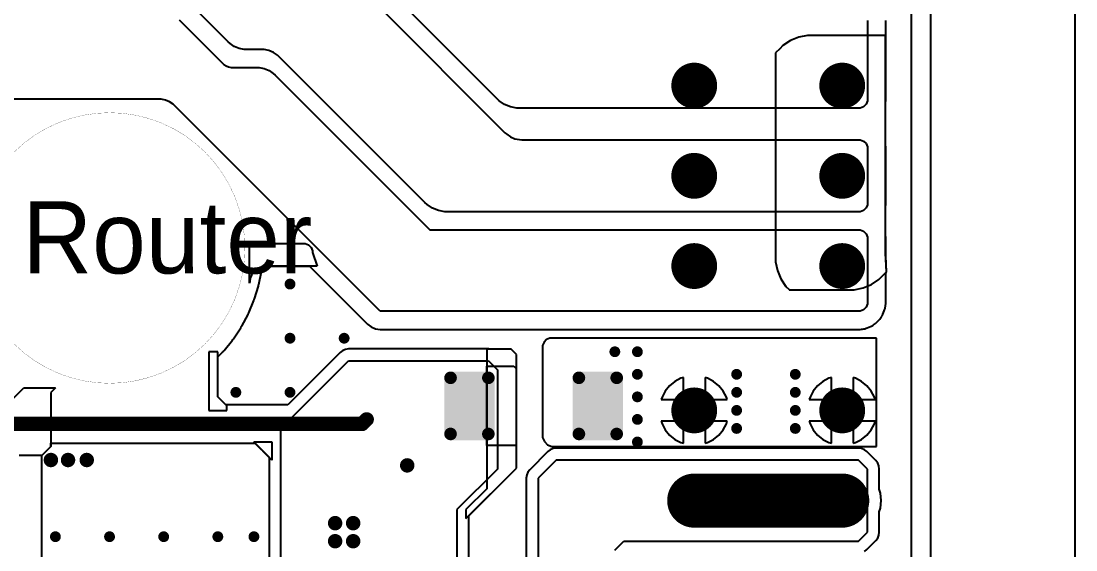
# Model space of a CAD drawing. Header units: millimetres. Extents: x 194 to 375, y 175 to 317.
# Drawn here: x 249.1 to 307.5, y 237.3 to 266.6 of the extents above; entities that cross this region are included whole.
import ezdxf

# ---------------------------------------------------------------- set-up
doc = ezdxf.new("R2010")
doc.units = ezdxf.units.MM
doc.layers.add('Mechanical20', color=56, linetype='Continuous')
doc.layers.add('TopLayer', color=1, linetype='Continuous')

# ---------------------------------------------------------------- blocks, each defined once
blk = doc.blocks.new('DG271V_5_0_02P_32')
at = {"layer": 'TopLayer', "const_width": 1.27}
for points in [[(-3.135, 4.1, 1), (-1.865, 4.1, 1)], [(1.865, 4.1, 1), (3.135, 4.1, 1)], [(-3.135, -4.1, 1), (-1.865, -4.1, 1)], [(1.865, -4.1, 1), (3.135, -4.1, 1)]]:
    blk.add_lwpolyline(points, format="xyb", close=True, dxfattribs=at)
blk = doc.blocks.new('DG271V_5_0_03P_58')
at = {"layer": 'TopLayer', "const_width": 1.27}
for points in [[(-5.635, 4.1, 1), (-4.365, 4.1, 1)], [(-0.635, 4.1, 1), (0.635, 4.1, 1)], [(4.365, 4.1, 1), (5.635, 4.1, 1)], [(-5.635, -4.1, 1), (-4.365, -4.1, 1)], [(-0.635, -4.1, 1), (0.635, -4.1, 1)], [(4.365, -4.1, 1), (5.635, -4.1, 1)]]:
    blk.add_lwpolyline(points, format="xyb", close=True, dxfattribs=at)
blk = doc.blocks.new('TP_SMD_94')
at = {"layer": 'TopLayer', "const_width": 0.4}
blk.add_lwpolyline([(-0.2, 0, 1), (0.2, 0, 1)], format="xyb", close=True, dxfattribs=at)
blk = doc.blocks.new('DO_214AB_159')
at = {"layer": 'TopLayer'}
for p, q in [((0.969, -2.067), (0.969, 2.2)), ((0.969, 2.2), (2.6, 2.2)), ((2.6, 2.2), (2.6, -2.2)), ((1.102, -2.2), (0.969, -2.067)), ((2.6, -2.2), (1.102, -2.2))]:
    blk.add_line(p, q, dxfattribs=at)
at = {"layer": 'TopLayer', "const_width": 0.349}
for points in [[(-4.778, 1.556, 1), (-4.429, 1.556, 1)], [(-2.683, 1.556, 1), (-2.334, 1.556, 1)], [(2.334, 1.556, 1), (2.683, 1.556, 1)], [(4.429, 1.556, 1), (4.778, 1.556, 1)], [(-4.778, -1.556, 1), (-4.429, -1.556, 1)], [(-2.683, -1.556, 1), (-2.334, -1.556, 1)], [(2.334, -1.556, 1), (2.683, -1.556, 1)], [(4.429, -1.556, 1), (4.778, -1.556, 1)]]:
    blk.add_lwpolyline(points, format="xyb", close=True, dxfattribs=at)
at = {"layer": 'TopLayer'}
for points in [[(-2.508, 1.905), (-4.604, 1.905), (-2.508, -1.905), (-4.604, -1.905)], [(4.604, 1.905), (2.508, 1.905), (4.604, -1.905), (2.508, -1.905)], [(-2.159, 1.556), (-4.953, 1.556), (-2.159, -1.556), (-4.953, -1.556)], [(4.953, 1.556), (2.159, 1.556), (4.953, -1.556), (2.159, -1.556)]]:
    blk.add_solid(points, dxfattribs=at)

msp = doc.modelspace()

# ---------------------------------------------------------------- linework, layer by layer
at = {"layer": 'Mechanical20', "const_width": 0.1}
for points in [[(299.5, 206.5), (299.5, 305.5)], [(307.5, 206.5), (307.5, 305.5)], [(299.5, 229.875), (299.5, 278.125)]]:
    msp.add_lwpolyline(points, dxfattribs=at)
at = {"layer": 'Mechanical20'}
for points, const_width in [([(261.5, 254, 1), (246.5, 254, 1)], 0.01), ([(261.498, 254, 1), (261.502, 254, 1)], 0.005)]:
    msp.add_lwpolyline(points, format="xyb", close=True, dxfattribs=dict(at, const_width=const_width))
at = {"layer": 'TopLayer'}
for p, q in [((298.416, 277.851), (298.416, 230.149)), ((260.573, 265.427), (257.604, 268.396)), ((268.858, 267.442), (275.909, 260.391)), ((257.854, 266.646), (260.273, 264.227)), ((275.47, 262.28), (270.729, 267.021)), ((296, 266.599), (296, 266.5)), ((297.009, 266.5), (297.009, 266.599)), ((296, 266.5), (296, 266.5)), ((296, 266.5), (296, 262.25)), ((297.009, 262.25), (297.009, 266.5)), ((297.009, 266.5), (297.009, 266.5)), ((260.675, 265.325), (260.573, 265.427)), ((260.573, 265.427), (260.573, 265.427)), ((291.728, 265.493), (291.312, 265.215)), ((292.191, 265.685), (291.728, 265.493)), ((292.681, 265.782), (292.191, 265.685)), ((292.932, 265.782), (292.681, 265.782)), ((296.987, 265.782), (292.932, 265.782)), ((296.99, 265.779), (296.987, 265.782)), ((296.987, 265.782), (296.987, 265.782)), ((296.995, 265.772), (296.99, 265.779)), ((296.998, 265.763), (296.995, 265.772)), ((297, 265.754), (296.998, 265.763)), ((297, 265.75), (297, 265.754)), ((297, 253.716), (297, 265.75)), ((260.913, 265.166), (260.675, 265.325)), ((261.179, 265.056), (260.913, 265.166)), ((261.46, 265), (261.179, 265.056)), ((261.604, 265), (261.46, 265)), ((262.429, 265), (261.604, 265)), ((262.564, 264.993), (262.429, 265)), ((262.429, 265), (262.429, 265)), ((262.829, 264.941), (262.564, 264.993)), ((263.079, 264.837), (262.829, 264.941)), ((263.304, 264.687), (263.079, 264.837)), ((291.135, 265.038), (290.91, 264.813)), ((290.91, 264.813), (290.91, 253.49)), ((291.312, 265.215), (291.135, 265.038)), ((291.135, 265.038), (291.135, 265.038)), ((260.273, 264.227), (260.329, 264.176)), ((263.404, 264.596), (263.304, 264.687)), ((271.47, 256.53), (263.404, 264.596)), ((260.329, 264.176), (260.456, 264.092)), ((260.456, 264.092), (260.596, 264.033)), ((260.596, 264.033), (260.745, 264.004)), ((260.745, 264.004), (260.821, 264)), ((260.821, 264), (260.821, 264)), ((260.821, 264), (262.147, 264)), ((262.147, 264), (262.29, 264)), ((262.29, 264), (262.572, 263.944)), ((262.572, 263.944), (262.837, 263.834)), ((262.837, 263.834), (263.075, 263.675)), ((263.075, 263.675), (263.177, 263.573)), ((263.177, 263.573), (263.177, 263.573)), ((263.177, 263.573), (271.75, 255)), ((256.75, 262.25), (248.604, 262.25)), ((256.868, 262.244), (256.75, 262.25)), ((256.75, 262.25), (256.75, 262.25)), ((257.1, 262.198), (256.868, 262.244)), ((257.319, 262.107), (257.1, 262.198)), ((257.516, 261.976), (257.319, 262.107)), ((257.604, 261.896), (257.516, 261.976)), ((269, 250.5), (257.604, 261.896)), ((275.596, 262.154), (275.47, 262.28)), ((275.47, 262.28), (275.47, 262.28)), ((275.892, 261.956), (275.596, 262.154)), ((276.222, 261.82), (275.892, 261.956)), ((295.924, 261.967), (295.783, 261.826)), ((296, 262.151), (295.924, 261.967)), ((296, 262.25), (296, 262.151)), ((297, 262.085), (297.009, 262.151)), ((297, 259.665), (297, 262.085)), ((297.009, 262.151), (297.009, 262.25)), ((276.572, 261.75), (276.222, 261.82)), ((276.75, 261.75), (276.572, 261.75)), ((295.5, 261.75), (276.75, 261.75)), ((295.599, 261.75), (295.5, 261.75)), ((295.5, 261.75), (295.5, 261.75)), ((295.783, 261.826), (295.599, 261.75)), ((275.909, 260.391), (276.006, 260.303)), ((276.006, 260.303), (276.224, 260.158)), ((276.224, 260.158), (276.466, 260.058)), ((276.466, 260.058), (276.723, 260.006)), ((276.723, 260.006), (276.854, 260)), ((276.854, 260), (276.854, 260)), ((276.854, 260), (295.5, 260)), ((295.5, 260), (295.599, 260)), ((295.599, 260), (295.783, 259.924)), ((295.783, 259.924), (295.924, 259.783)), ((295.924, 259.783), (296, 259.599)), ((296, 259.599), (296, 259.5)), ((297.009, 259.599), (297, 259.665)), ((297.009, 259.5), (297.009, 259.599)), ((296, 259.5), (296, 259.5)), ((296, 259.5), (296, 256.5)), ((297.009, 256.5), (297.009, 259.5)), ((297.009, 259.5), (297.009, 259.5)), ((271.596, 256.404), (271.47, 256.53)), ((271.47, 256.53), (271.47, 256.53)), ((271.892, 256.206), (271.596, 256.404)), ((272.222, 256.07), (271.892, 256.206)), ((272.572, 256), (272.222, 256.07)), ((295.783, 256.076), (295.599, 256)), ((295.924, 256.217), (295.783, 256.076)), ((296, 256.401), (295.924, 256.217)), ((296, 256.5), (296, 256.401)), ((297, 256.335), (297.009, 256.401)), ((297, 256.269), (297, 256.335)), ((297, 254.731), (297, 256.269)), ((297, 256.269), (297, 256.269)), ((297.009, 256.401), (297.009, 256.5)), ((272.75, 256), (272.572, 256)), ((295.5, 256), (272.75, 256)), ((295.599, 256), (295.5, 256)), ((295.5, 256), (295.5, 256)), ((271.75, 255), (295.5, 255)), ((295.5, 255), (295.599, 255)), ((295.599, 255), (295.783, 254.924)), ((295.783, 254.924), (295.924, 254.783)), ((295.924, 254.783), (296, 254.599)), ((296, 254.599), (296, 254.5)), ((296, 254.5), (296, 254.5)), ((296, 254.5), (296, 251)), ((297, 254.665), (297, 254.731)), ((297, 254.731), (297, 254.731)), ((297.009, 254.599), (297, 254.665)), ((297.009, 254.5), (297.009, 254.599)), ((297.009, 253.546), (297.009, 254.5)), ((297.009, 254.5), (297.009, 254.5)), ((261.76, 252.056), (261.76, 254.25)), ((261.76, 254.25), (264.75, 254.25)), ((264.75, 254.25), (264.849, 254.25)), ((264.849, 254.25), (265.033, 254.174)), ((265.033, 254.174), (265.174, 254.033)), ((265.174, 254.033), (265.25, 253.849)), ((265.25, 253.849), (265.25, 253.75)), ((265.25, 253.75), (265.5, 253)), ((265.25, 253.75), (265.25, 253.75)), ((297.053, 252.674), (297, 253.716)), ((290.91, 253.49), (290.91, 253.239)), ((290.91, 253.239), (291.007, 252.749)), ((297.053, 252.674), (297.009, 253.546)), ((261.974, 252.655), (261.872, 252.501)), ((262.105, 252.786), (261.974, 252.655)), ((262.259, 252.889), (262.105, 252.786)), ((262.43, 252.959), (262.259, 252.889)), ((262.273, 251.979), (262.417, 252.701)), ((262.417, 252.701), (262.42, 252.751)), ((262.42, 252.751), (262.432, 252.799)), ((262.612, 252.995), (262.43, 252.959)), ((262.432, 252.799), (262.448, 252.963)), ((262.448, 252.963), (262.612, 252.995)), ((262.704, 253), (262.612, 252.995)), ((262.612, 252.995), (262.704, 253)), ((265.5, 253), (262.704, 253)), ((262.704, 253), (265.074, 253)), ((265.074, 253), (268.287, 249.787)), ((291.007, 252.749), (291.199, 252.287)), ((296.81, 252.431), (297.053, 252.674)), ((297.009, 252.63), (297.053, 252.674)), ((297.009, 251), (297.009, 252.63)), ((261.765, 252.149), (261.76, 252.056)), ((261.76, 252.056), (261.76, 252.056)), ((261.801, 252.33), (261.765, 252.149)), ((261.872, 252.501), (261.801, 252.33)), ((262.256, 251.92), (262.259, 251.937)), ((262.259, 251.937), (262.273, 251.979)), ((291.199, 252.287), (291.477, 251.87)), ((295.755, 251.785), (296.217, 251.977)), ((296.217, 251.977), (296.633, 252.255)), ((296.633, 252.255), (296.81, 252.431)), ((296.81, 252.431), (296.81, 252.431)), ((262.035, 251.177), (262.249, 251.883)), ((262.249, 251.883), (262.255, 251.917)), ((262.255, 251.917), (262.256, 251.92)), ((291.477, 251.87), (291.654, 251.694)), ((291.654, 251.694), (291.654, 251.694)), ((291.654, 251.694), (291.66, 251.688)), ((291.66, 251.688), (295.014, 251.688)), ((295.014, 251.688), (295.264, 251.688)), ((295.264, 251.688), (295.755, 251.785)), ((261.72, 250.403), (262.002, 251.084)), ((262.002, 251.084), (262.009, 251.111)), ((262.009, 251.111), (262.014, 251.122)), ((262.014, 251.122), (262.021, 251.146)), ((262.021, 251.146), (262.035, 251.177)), ((296, 250.901), (295.924, 250.717)), ((296, 251), (296, 250.901)), ((296.983, 250.705), (297, 250.769)), ((297, 250.835), (297.009, 250.901)), ((297, 250.769), (297, 250.835)), ((297.009, 250.901), (297.009, 251)), ((261.33, 249.664), (261.678, 250.314)), ((261.678, 250.314), (261.685, 250.334)), ((261.685, 250.334), (261.695, 250.352)), ((261.695, 250.352), (261.706, 250.38)), ((261.706, 250.38), (261.72, 250.403)), ((295.5, 250.5), (269, 250.5)), ((295.599, 250.5), (295.5, 250.5)), ((295.5, 250.5), (295.5, 250.5)), ((295.783, 250.576), (295.599, 250.5)), ((295.924, 250.717), (295.783, 250.576)), ((296.757, 250.16), (296.797, 250.212)), ((296.797, 250.212), (296.823, 250.274)), ((296.823, 250.274), (296.856, 250.331)), ((296.856, 250.331), (296.932, 250.515)), ((296.932, 250.515), (296.949, 250.578)), ((296.949, 250.578), (296.974, 250.64)), ((296.974, 250.64), (296.983, 250.705)), ((261.279, 249.579), (261.287, 249.595)), ((261.287, 249.595), (261.302, 249.617)), ((261.302, 249.617), (261.318, 249.646)), ((261.318, 249.646), (261.33, 249.664)), ((268.287, 249.787), (268.287, 249.787)), ((268.287, 249.787), (268.496, 249.627)), ((268.496, 249.627), (268.739, 249.526)), ((295.985, 249.568), (296.169, 249.644)), ((296.169, 249.644), (296.226, 249.677)), ((296.226, 249.677), (296.288, 249.703)), ((296.288, 249.703), (296.34, 249.743)), ((296.34, 249.743), (296.397, 249.776)), ((296.397, 249.776), (296.444, 249.823)), ((296.444, 249.823), (296.496, 249.863)), ((296.496, 249.863), (296.637, 250.004)), ((296.637, 250.004), (296.677, 250.056)), ((296.677, 250.056), (296.724, 250.103)), ((296.724, 250.103), (296.757, 250.16)), ((260.87, 248.967), (261.279, 249.579)), ((268.739, 249.526), (269, 249.491)), ((269, 249.491), (295.5, 249.491)), ((295.5, 249.491), (295.5, 249.491)), ((295.5, 249.491), (295.599, 249.491)), ((295.599, 249.491), (295.665, 249.5)), ((295.665, 249.5), (295.731, 249.5)), ((295.731, 249.5), (295.795, 249.517)), ((295.795, 249.517), (295.86, 249.526)), ((295.86, 249.526), (295.922, 249.551)), ((295.922, 249.551), (295.985, 249.568)), ((260.344, 248.317), (260.811, 248.887)), ((260.811, 248.887), (260.819, 248.9)), ((260.819, 248.9), (260.839, 248.924)), ((260.839, 248.924), (260.858, 248.953)), ((260.858, 248.953), (260.87, 248.967)), ((278.076, 248.783), (278, 248.599)), ((278, 248.599), (278, 248.5)), ((278, 248.5), (278, 248.5)), ((278, 248.5), (278, 243.625)), ((278.217, 248.924), (278.076, 248.783)), ((278.401, 249), (278.217, 248.924)), ((278.5, 249), (278.401, 249)), ((296.5, 249), (278.5, 249)), ((296.5, 243), (296.5, 249)), ((260, 248.25), (259.5, 248.25)), ((259.5, 248.25), (259.5, 245)), ((260, 245.75), (260, 248.25)), ((260, 247.967), (260.277, 248.244)), ((260, 245.75), (260, 247.967)), ((260.277, 248.244), (260.286, 248.255)), ((260.286, 248.255), (260.31, 248.279)), ((260.31, 248.279), (260.333, 248.307)), ((260.333, 248.307), (260.344, 248.317)), ((266.786, 248.214), (263.882, 245.309)), ((266.922, 248.318), (266.786, 248.214)), ((267.08, 248.383), (266.922, 248.318)), ((267.25, 248.406), (267.08, 248.383)), ((275, 248.406), (267.25, 248.406)), ((276.25, 248.4), (274.9, 248.4)), ((274.9, 248.4), (274.9, 240.65)), ((275.043, 248.4), (275, 248.406)), ((276.25, 248.4), (275.043, 248.4)), ((276.55, 248.1), (276.25, 248.4)), ((276.55, 248.1), (276.25, 248.4)), ((276.55, 241.8), (276.55, 248.1)), ((276.55, 241.8), (276.55, 248.1)), ((263.5, 244), (267.25, 247.75)), ((267.25, 247.75), (275, 247.75)), ((275, 247.75), (275.5, 247.25)), ((275.5, 247.25), (275.5, 241.75)), ((285.662, 246.782), (285.328, 246.604)), ((285.8, 246.824), (285.662, 246.782)), ((285.8, 245.6), (285.8, 246.824)), ((287.138, 246.782), (287, 246.824)), ((287, 246.824), (287, 245.6)), ((287.472, 246.604), (287.138, 246.782)), ((293.862, 246.782), (293.528, 246.604)), ((294, 246.824), (293.862, 246.782)), ((294, 245.6), (294, 246.824)), ((295.338, 246.782), (295.2, 246.824)), ((295.2, 246.824), (295.2, 245.6)), ((295.672, 246.604), (295.338, 246.782)), ((248.25, 245.25), (249.25, 246.25)), ((249.25, 246.25), (251, 246.25)), ((251, 246.25), (250.75, 246)), ((285.036, 246.364), (284.796, 246.072)), ((285.328, 246.604), (285.036, 246.364)), ((287.764, 246.364), (287.472, 246.604)), ((288.004, 246.072), (287.764, 246.364)), ((293.236, 246.364), (292.996, 246.072)), ((293.528, 246.604), (293.236, 246.364)), ((295.964, 246.364), (295.672, 246.604)), ((296.204, 246.072), (295.964, 246.364)), ((250.75, 246), (250.75, 243)), ((260.5, 245.25), (260, 245.75)), ((260.441, 245.309), (260, 245.75)), ((284.618, 245.738), (284.576, 245.6)), ((284.576, 245.6), (285.8, 245.6)), ((284.796, 246.072), (284.618, 245.738)), ((287, 245.6), (288.224, 245.6)), ((288.182, 245.738), (288.004, 246.072)), ((288.224, 245.6), (288.182, 245.738)), ((292.818, 245.738), (292.776, 245.6)), ((292.776, 245.6), (294, 245.6)), ((292.996, 246.072), (292.818, 245.738)), ((295.2, 245.6), (296.424, 245.6)), ((296.382, 245.738), (296.204, 246.072)), ((296.424, 245.6), (296.382, 245.738)), ((259.5, 245), (260.5, 245)), ((263.882, 245.309), (260.441, 245.309)), ((260.5, 245), (260.5, 245.25)), ((285.8, 244.4), (284.576, 244.4)), ((284.576, 244.4), (284.618, 244.262)), ((285.8, 243.176), (285.8, 244.4)), ((288.224, 244.4), (287, 244.4)), ((287, 244.4), (287, 243.176)), ((288.182, 244.262), (288.224, 244.4)), ((294, 244.4), (292.776, 244.4)), ((292.776, 244.4), (292.818, 244.262)), ((294, 243.176), (294, 244.4)), ((296.424, 244.4), (295.2, 244.4)), ((295.2, 244.4), (295.2, 243.176)), ((296.382, 244.262), (296.424, 244.4)), ((263.5, 225), (263.5, 244)), ((284.618, 244.262), (284.796, 243.928)), ((284.796, 243.928), (285.036, 243.636)), ((287.764, 243.636), (288.004, 243.928)), ((288.004, 243.928), (288.182, 244.262)), ((292.818, 244.262), (292.996, 243.928)), ((292.996, 243.928), (293.236, 243.636)), ((295.964, 243.636), (296.204, 243.928)), ((296.204, 243.928), (296.382, 244.262)), ((250.75, 243), (250.75, 243.191)), ((250.75, 243.191), (262.059, 243.191)), ((263, 242.25), (262, 243.25)), ((262, 243.25), (263, 243.25)), ((262.059, 243.191), (262.844, 242.406)), ((263, 243.25), (263, 242.25)), ((278, 243.625), (278, 243.501)), ((278, 243.501), (278.095, 243.271)), ((278.095, 243.271), (278.271, 243.095)), ((285.036, 243.636), (285.328, 243.396)), ((285.328, 243.396), (285.662, 243.218)), ((285.662, 243.218), (285.8, 243.176)), ((287, 243.176), (287.138, 243.218)), ((287.138, 243.218), (287.472, 243.396)), ((287.472, 243.396), (287.764, 243.636)), ((293.236, 243.636), (293.528, 243.396)), ((293.528, 243.396), (293.862, 243.218)), ((293.862, 243.218), (294, 243.176)), ((295.2, 243.176), (295.338, 243.218)), ((295.338, 243.218), (295.672, 243.396)), ((295.672, 243.396), (295.964, 243.636)), ((250.75, 243), (250.25, 242.5)), ((250.25, 242.5), (250.75, 243)), ((278.286, 242.714), (277.286, 241.714)), ((278.271, 243.095), (278.501, 243)), ((278.422, 242.818), (278.286, 242.714)), ((278.286, 242.714), (278.286, 242.714)), ((278.58, 242.883), (278.422, 242.818)), ((278.501, 243), (278.625, 243)), ((278.75, 242.906), (278.58, 242.883)), ((278.625, 243), (278.625, 243)), ((278.625, 243), (296.5, 243)), ((295.5, 242.906), (278.75, 242.906)), ((295.67, 242.883), (295.5, 242.906)), ((295.828, 242.818), (295.67, 242.883)), ((295.964, 242.714), (295.828, 242.818)), ((296.464, 242.214), (295.964, 242.714)), ((250.25, 242.5), (249, 242.5)), ((250.25, 227.2), (250.25, 242.5)), ((250.25, 242.5), (250.25, 242.5)), ((262.844, 242.406), (262.844, 233.109)), ((278.75, 242.25), (277.75, 241.25)), ((295.5, 242.25), (278.75, 242.25)), ((278.75, 242.25), (278.75, 242.25)), ((296, 241.75), (295.5, 242.25)), ((296.568, 242.078), (296.464, 242.214)), ((296.633, 241.92), (296.568, 242.078)), ((275.5, 241.75), (273.25, 239.5)), ((273.75, 239), (276.55, 241.8)), ((273.906, 239.156), (276.55, 241.8)), ((277.117, 241.42), (277.094, 241.25)), ((277.182, 241.578), (277.117, 241.42)), ((277.286, 241.714), (277.182, 241.578)), ((296, 238.25), (296, 241.75)), ((296.656, 241.75), (296.633, 241.92)), ((296.656, 240.63), (296.656, 241.75)), ((277.094, 241.25), (277.094, 226)), ((277.75, 241.25), (277.75, 224.5)), ((274.9, 240.65), (273.75, 239.5)), ((296.719, 240.421), (296.656, 240.63)), ((296.76, 240), (296.719, 240.421)), ((296.719, 239.579), (296.76, 240)), ((273.25, 239.5), (273.25, 225)), ((273.75, 239.5), (273.75, 239)), ((273.906, 225), (273.906, 239.156)), ((296.656, 239.37), (296.719, 239.579)), ((296.656, 238.25), (296.656, 239.37)), ((295.5, 237.75), (296, 238.25)), ((296.464, 237.786), (296.568, 237.922)), ((296.568, 237.922), (296.633, 238.08)), ((296.633, 238.08), (296.656, 238.25)), ((282, 237.25), (282.5, 237.75)), ((282.5, 237.75), (295.5, 237.75)), ((295.5, 237.75), (295.5, 237.75)), ((295.964, 237.286), (296.464, 237.786)), ((295.828, 237.182), (295.964, 237.286)), ((295.964, 237.286), (295.964, 237.286))]:
    msp.add_line(p, q, dxfattribs=at)
for points, const_width in [([(263.85, 252, 1), (264.15, 252, 1)], 0.3), ([(263.85, 249, 1), (264.15, 249, 1)], 0.3), ([(266.85, 249, 1), (267.15, 249, 1)], 0.3), ([(281.85, 248.25, 1), (282.15, 248.25, 1)], 0.3), ([(283.1, 248.25, 1), (283.4, 248.25, 1)], 0.3), ([(283.1, 247, 1), (283.4, 247, 1)], 0.3), ([(288.6, 247, 1), (288.9, 247, 1)], 0.3), ([(291.85, 247, 1), (292.15, 247, 1)], 0.3), ([(260.85, 246, 1), (261.15, 246, 1)], 0.3), ([(263.85, 246, 1), (264.15, 246, 1)], 0.3), ([(288.6, 246, 1), (288.9, 246, 1)], 0.3), ([(291.85, 246, 1), (292.15, 246, 1)], 0.3), ([(283.1, 245.75, 1), (283.4, 245.75, 1)], 0.3), ([(288.6, 245, 1), (288.9, 245, 1)], 0.3), ([(291.85, 245, 1), (292.15, 245, 1)], 0.3), ([(267.8, 244.25, 1), (268.2, 244.25, 1)], 0.4), ([(267.8, 244.25, 1), (268.2, 244.25, 1)], 0.4), ([(268.05, 244.5, 1), (268.45, 244.5, 1)], 0.4), ([(283.1, 244.5, 1), (283.4, 244.5, 1)], 0.3), ([(288.6, 244, 1), (288.9, 244, 1)], 0.3), ([(291.85, 244, 1), (292.15, 244, 1)], 0.3), ([(283.1, 243.25, 1), (283.4, 243.25, 1)], 0.3), ([(250.55, 242.25, 1), (250.95, 242.25, 1)], 0.4), ([(251.5, 242.25, 1), (251.9, 242.25, 1)], 0.4), ([(252.537, 242.25, 1), (252.937, 242.25, 1)], 0.4), ([(285.65, 240, 1), (287.15, 240, 1)], 1.5), ([(293.85, 240, 1), (295.35, 240, 1)], 1.5), ([(266.3, 238.75, 1), (266.7, 238.75, 1)], 0.4), ([(267.3, 238.75, 1), (267.7, 238.75, 1)], 0.4), ([(250.85, 238, 1), (251.15, 238, 1)], 0.3), ([(253.85, 238, 1), (254.15, 238, 1)], 0.3), ([(256.85, 238, 1), (257.15, 238, 1)], 0.3), ([(259.85, 238, 1), (260.15, 238, 1)], 0.3), ([(261.85, 238, 1), (262.15, 238, 1)], 0.3), ([(266.3, 237.75, 1), (266.7, 237.75, 1)], 0.4), ([(267.3, 237.75, 1), (267.7, 237.75, 1)], 0.4)]:
    msp.add_lwpolyline(points, format="xyb", close=True, dxfattribs=dict(at, const_width=const_width))
for points, const_width in [([(242.851, 244.25), (268, 244.25)], 0.8), ([(268, 244.25), (268.25, 244.5)], 0.8), ([(286.4, 240), (294.6, 240)], 3)]:
    msp.add_lwpolyline(points, dxfattribs=dict(at, const_width=const_width))

# ---------------------------------------------------------------- block references
for name, p, rotation in [('DG271V_5_0_03P_58', (290.5, 258), 90), ('DO_214AB_159', (277.5, 245.25), 180), ('DG271V_5_0_02P_32', (290.5, 242.5), 90), ('TP_SMD_94', (270.495, 241.953), 270)]:
    msp.add_blockref(name, p, dxfattribs=dict(rotation=rotation))

# ---------------------------------------------------------------- texts
at = {"layer": 'Mechanical20'}
msp.add_text('Router', height=4, rotation=360, dxfattribs=at).set_placement((249.172, 252.59))

doc.saveas('drawing.dxf')
